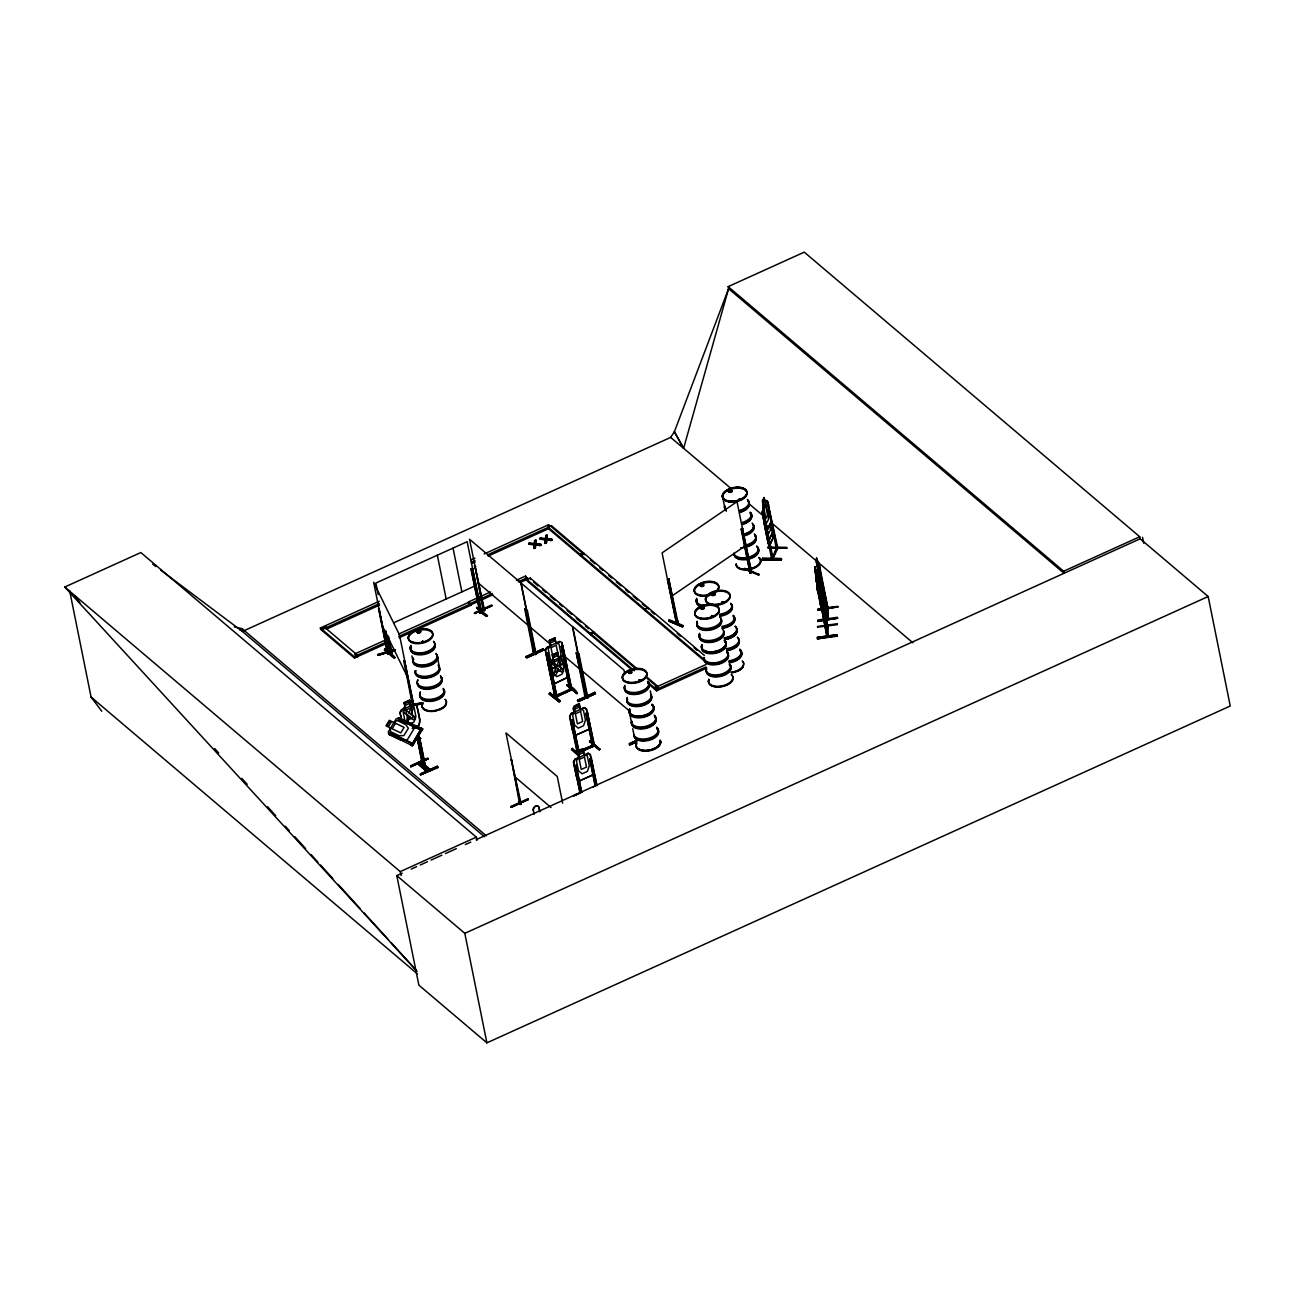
<?xml version="1.0" encoding="UTF-8"?>
<svg xmlns="http://www.w3.org/2000/svg" width="1295" height="1295" viewBox="0 0 1295 1295"><rect width="100%" height="100%" fill="white"/><g stroke="black" fill="none" stroke-linecap="round" stroke-linejoin="round"><path stroke-width="1.5" d="M816.093 579.415L815.899 575.482M816.158 575.741L816.206 578.833M816.514 562.046L816.546 558.064L817.663 563.762L817.647 561.01L817.388 569.525M816.449 581.212L816.481 579.075M816.886 563.843L816.546 559.893M816.967 586.894L817.226 578.396L827.116 626.181L826.874 636.946L826.696 634.194M817.177 586.878L817.388 582.96L819.379 596.364M817.242 581.131L817.226 578.396M827.343 608.958L827.295 619.577L817.954 572.487L817.809 565.591L819.8 578.995L817.776 568.926M817.614 627.136L837.282 624.676L837.104 623.721M817.954 621.535L817.776 620.014L837.412 617.31L837.59 618.217L817.938 621.438M818.068 610.01L837.703 606.691L818.068 610.01L817.89 609.087L837.541 606.384L837.703 607.29M818.877 591.993L818.181 593.078L818.877 591.993L827.699 636.897L815.866 579.059L817.712 586.166M818.974 582.297L818.278 583.365L818.974 582.297L827.796 627.201L816.53 570.545M819.298 574.624L818.602 575.708L819.298 574.624L828.331 619.269L827.133 616.808L827.295 619.577M819.379 565.899L818.715 565.009L828.217 609.816L819.395 564.911M821.305 608.537L821.354 600.038M821.58 600.006L821.532 608.504L820.221 604.263M822.001 582.62C822.681 612.697 821.111 559.456 817.469 561.285M826.809 636.8C827.375 635.829 828.719 634 826.631 634.34M828.314 609.573L827.392 609.864L827.23 607.096M827.23 619.431L827.456 618.411M827.554 626.052L827.473 635.068L826.615 635.262M826.615 624.611L827.586 624.4L827.473 625.598M827.796 617.925L827.991 608.682M827.991 608.181L828.007 607.226M828.217 619.285L828.233 608.715M817.355 637.399L817.534 638.921L837.169 635.602L836.991 634.679L817.355 637.415L836.991 634.76M819.363 598.16L820.253 600.686L814.765 566.854L818.537 582.572M815.138 570.771L815.024 567.129M815.51 572.568L815.542 570.415M815.769 578.282L815.996 575.806L816.352 579.448M815.882 572.536L815.915 569.8L816.546 570.739M816.125 569.768L816.141 577.975M816.4 577.651L816.465 574.3L827.116 627.282L827.893 626.958M819.379 597.173L820.334 599.893L820.285 591.491M410.661 765.766L427.819 758.028L428.014 758.935L410.887 766.705L428.014 758.935M491.76 605.639L474.715 613.377M474.585 612.778L491.695 604.943L491.89 605.85L474.666 613.441M511.266 807.352L511.023 806.461L528.133 798.626L528.311 799.549L511.266 807.352L528.198 799.323M526.207 656.549L543.253 648.746M543.285 649.394L526.353 657.423L526.11 656.419M595.392 693.618L578.363 701.534L577.457 700.417L594.874 692.226L594.907 693.1M577.878 700.724L594.939 692.857L577.457 700.498M763.985 522.759L764.39 519.554L763.985 522.759L767.87 542.087M764.957 524.394L764.746 527.599L765.167 524.41M767.919 541.925L762.075 512.27L766.559 500.469L765.361 503.286L764.082 497.588L762.431 501.343M762.35 512.221L763.629 506.685C761.12 485.366 763.241 522.533 766.786 522.905L768.404 519.457L768.404 513.289L764.082 497.588M534.074 548.481L534.398 545.066L528.975 544.175L528.797 543.253L534.204 544.159L534.074 548.481L535.369 547.882L535.385 544.288L540.922 544.369L541.1 545.292L535.563 545.195L535.385 544.288M535.369 547.882L535.563 545.195M545.179 543.447L545.503 540.031L540.096 539.141L539.902 538.218L545.324 539.125L545.179 543.447L546.474 542.848L546.49 539.254L552.026 539.335L552.204 540.258L546.684 540.161L546.49 539.254M546.474 542.848L546.684 540.161M528.975 544.175L534.592 544.272L534.625 540.614L535.92 540.031L535.774 544.402L541.1 545.292M534.592 544.272L534.625 540.614M542.88 538.752L545.713 539.238L545.729 535.58L547.024 534.997L546.878 539.367L552.204 540.258M535.774 544.402L535.92 540.031M546.878 539.367L547.024 534.997M564.021 662.975L564.426 658.977M564.296 663.169L551.168 669.191L564.296 663.169L564.539 659.074M571.224 687.677L562.014 642.563L559.764 641.381L546.83 647.435L545.26 650.252L551.136 679.357L554.114 683.825L567.129 677.706L567.259 673.497M567.129 677.706L567.485 672.995M409.495 700.368L410.58 705.759L414.659 703.849L416.844 704.966C417.476 712.412 425.359 727.547 412.393 728.454M419.094 725.556L419.758 719.405M588.675 729.312L589.338 723.177L588.788 729.409L575.498 735.301L588.788 729.409M592.527 774.96L593.175 768.809L592.641 775.041L579.334 780.934L592.641 775.041M771.464 557.53C772.856 554.26 771.998 562.726 772.047 556.51M777.421 546.668C776.903 545.81 775.43 554.228 771.788 559.132M773.018 558.274L764.131 514.439L762.998 515.442L764.131 514.439M766.349 500.469L767.498 501.214L777.372 549.258L776.757 546.506L776.191 547.526M777.453 549.145L776.385 549.29L768.194 504.419L777.826 548.352L772.646 559.132M682.514 626.845L668.706 621.033L682.514 626.958L683.096 625.501L669.224 619.771M683.129 626.359L669.337 620.451L683.274 626.424M559.1 701.906L549.129 693.91L559.149 701.858L559.845 700.66L549.792 692.728L559.845 700.66M559.877 701.388L549.906 693.408L560.039 701.566M702.052 645.574A12.448 6.718 -11.4 0 0 715.326 652.308A12.448 6.718 -11.4 0 0 724.569 640.895L724.698 640.556M735.333 626.78L735.414 626.44A12.448 6.718 -11.4 0 1 724.374 638.079M731.626 675.019L731.545 674.841A12.448 6.718 -11.4 0 1 722.157 686.253A12.448 6.718 -11.4 0 1 708.899 679.503M384.275 649.944L393.939 658.2L394.894 657.763C395.25 655.48 381.572 649.426 385.165 649.653L384.89 648.876M384.906 649.653L394.894 657.763M418.495 763.257L418.317 762.334L428.111 771.415C408.2 754.078 422.251 767.708 427.884 770.509M572.277 749.238L572.277 748.397L577.667 753.188M576.032 794.159L576.307 794.952M781.354 558.614L762.447 558.404L781.371 558.598L781.257 560.136L762.35 559.812L781.484 559.456M781.257 560.136L762.35 559.683M827.019 607.355L827.91 606.999M827.974 617.796L826.906 617.828M827.586 635.052L826.696 635.408M628.933 672.769L631.312 671.522M631.555 672.218L629.062 672.931L630.973 672.396M640.507 680.102L639.358 679.794L638.807 681.057M640.264 681.073L639.39 680.781M702.052 584.304C705.516 584.304 700.627 588.108 700.903 584.935M729.409 490.546A1.926 1.036 -11.4 0 0 729.376 492.391A1.926 1.036 -11.4 0 0 732.242 491.08A1.926 1.036 -11.4 0 0 729.409 490.546A1.797 0.971 -11.4 0 0 729.393 492.132A1.797 0.971 -11.4 0 0 732.063 490.918A1.797 0.971 -11.4 0 0 729.441 490.433L729.328 491.825M729.215 491.679L731.4 490.643L729.15 490.951M701.501 608.488L703.638 607.954M729.943 491.922L731.448 491.372L731.076 490.222M710.745 593.741L711.797 593.175A12.4 6.702 -11.4 0 1 730.105 596.671A12.4 6.702 -11.4 0 1 711.651 605.04A12.4 6.702 -11.4 0 1 711.91 593.24M714.014 594.891L712.201 594.858L711.732 593.66M712.153 593.952C715.925 594.826 712.072 594.324 712.558 593.24M714.241 593.32L711.991 593.693L712.541 593.094M738.943 499.044L739.202 499.19M711.133 616.339L711.732 615.708M739.542 499.125L740.368 499.044L739.461 499.222M739.947 499.643L740.287 498.607M712.218 616.647L711.813 616.906M712.493 616.533L711.829 616.258M713.14 616.549L712.655 615.934M723.144 603.098L721.833 602.855L722.238 601.851M722.302 601.867L722.61 601.641M723.419 602.207L722.173 602.11M731.319 488.765L683.614 448.297L728.583 288.688L728.162 286.632L804.26 252.153L1139.729 536.745L1140.15 538.801L1208.17 596.509L1230.25 706.002L486.888 1042.847L418.868 985.139L396.788 875.63L402.195 873.186M554.908 696.111L569.687 689.248C567.291 695.642 553.337 692.453 555.328 697.73L546.215 653.554L548.093 653.117L556.931 696.92L555.49 697.633L571.386 689.636M554.908 697.325L545.454 650.236M571.807 688.179C566.773 688.001 575.935 689.668 569.913 690.381L561.253 646.496L562.775 645.784L571.953 689.863M569.832 688.535L570.205 690.186M391.786 653.198L388.5 636.12M479.636 612.907C478.681 610.22 482.08 614.299 486.564 616.226L487.503 615.756L476.657 607.209L486.564 616.226M481.076 612.114L481.869 612.373L481.546 610.722M577.408 753.042C574.753 751.003 580.872 749.983 579.173 752.751M576.971 751.569L592.43 745.499L577.667 752.217C588.221 741.938 579.512 760.667 588.092 753.237L590.374 754.451L596.72 785.401M592.657 746.632L585.874 713.415L587.428 712.719L594.567 745.774L594.243 744.172L592.738 744.916C594.081 749.514 590.617 743.476 592.786 744.965M405.95 722.885L408.378 715.407C399.394 711.441 405.513 706.827 409.349 713.594C409.835 705.208 416.666 703.266 410.693 714.306C420.001 718.498 413.639 723.209 409.738 716.038L407.261 722.998M417.686 631.377L418.528 632.672M417.735 632.122L419.386 632.025M423.044 642.255C419.159 640.378 424.857 644.036 422.559 641.057M422.186 642.207L422.915 641.154L423.724 641.899M423.578 641.721L422.445 641.446M387.998 652.049C388.031 648.779 388.111 659.268 387.496 651.061M387.027 652.793L387.61 653.732L378.982 608.86L388.322 653.651L387.82 652.664M412.652 703.962L412.943 702.894L413.105 705.678M827.019 617.051L827.813 616.711M827.019 635.894L815.947 578.12L816.093 581.325M827.796 636.654L827.91 626.003L826.874 626.149L827.473 634.55M410.887 744.398C413.947 741.145 408.88 746.454 412.085 745.451M419.855 729.635L421.393 730.072M413.396 744.253L412.037 743.589M419.968 729.538L420.891 728.098M421.83 730.429L398.585 719.502L399.184 717.689L398.261 719.211L421.344 730.024M422.542 729.263L421.183 728.599M769.521 525.64L767.951 529.072L767.287 525.721M773.39 537.409L769.327 546.182L773.18 537.409L771.917 526.159L772.484 532.65L768.55 541.326L772.403 532.569M762.642 501.343L764.293 497.604M768.858 504.435L767.708 505.438M770.881 522.079L766.672 530.837L770.962 522.176L770.217 515.669L770.962 522.176M768.016 547.704L786.858 548.254L767.951 547.979L767.773 547.057L786.729 547.348L786.858 548.254M762.35 559.845L762.464 558.307M776.255 548.222L772.791 556.979M545.373 650.349L546.943 647.516M677.706 621.05L676.767 623.51L667.459 579.512L668.706 578.638L678.03 622.798C677.576 621.098 675.003 620.629 677.69 622.345M751.861 572.244C748.186 575.967 750.825 566.724 751.683 572.293L742.375 528.279L741.112 529.153L749.951 572.957L751.683 572.293M410.45 723.597L413.947 722.011L415.889 716.426L413.85 706.374L410.677 705.84L409.641 700.093L404.024 702.651L405.222 708.122L401.482 709.676L399.88 712.477L401.45 719.81M414.61 704.059L401.693 709.919L400.187 712.558L401.628 719.745M574.899 711.975L571.16 713.529L569.573 716.329L572.487 730.801L575.595 735.382M569.881 716.41L571.386 713.772M579.448 781.014L576.324 776.45L573.41 761.962L575.012 759.161L578.752 757.607L576.793 751.65M573.523 762.059L575.109 759.259M390.038 732.679L389.455 734.492L390.038 732.679L413.558 743.864M420.26 729.991L412.587 743.395L420.584 730.267L419.968 729.619M422.267 728.761L412.506 745.726L389.115 734.2M417.184 738.878L418.075 736.774L419.629 737.519L418.495 739.396L417.184 738.878L418.754 739.623L419.904 737.745L418.334 737.001M420.697 738.279L419.159 739.963L420.697 738.279L419.224 737.179M483.164 610.107L484.783 610.463L483.618 608.164M484.379 608.682C481.513 609.573 484.379 606.659 483.65 609.621M483.747 609.702L484.621 610.447L474.925 565.899L483.084 610.139L484.039 610.706M533.718 650.786C537.069 652.211 531.5 651.984 533.831 650.883M534.333 652.194L535.337 652.955M534.851 651.79L536.308 654.218L535.466 654.477M519.764 801.718C523.099 803.499 517.255 802.414 519.862 801.799M584.757 694.897L586.052 697.325L576.243 652.696L577.716 653.166M586.02 695.803L584.676 695.075L586.991 696.483M586.23 695.366L585.437 694.541M586.586 696.904L587.8 697.73L586.182 697.341M586.684 695.302L587.946 697.665L587.023 697.956M160.709 570.156L242.408 631.442L670.616 437.419L674.387 431.769L728.583 288.688L1064.053 573.28L1063.648 571.224L728.162 286.632M731.578 491.177L730.639 491.825M629.143 671.846L629.661 673.254M701.21 584.709A1.926 1.036 -11.4 0 0 701.178 586.538A1.926 1.036 -11.4 0 0 704.043 585.243A1.926 1.036 -11.4 0 0 701.21 584.709L700.822 585.68M700.967 585.097L702.78 584.579M703.153 585.712L703.331 584.595M639.196 681.219L639.261 679.859M639.002 680.927L640.232 680.215M711.133 592.77L710.647 593.628M712.137 616.226L711.554 616.582M722.319 602.272L723.322 602.644M723.63 602.871L722.772 601.608M652.194 704.852L652.178 704.885A12.448 6.718 -11.4 0 1 642.951 716.41A12.448 6.718 -11.4 0 1 629.678 709.66A12.448 6.718 -11.4 0 0 642.935 716.297A12.448 6.718 -11.4 0 0 652.178 704.885L652.227 704.48A12.448 6.718 -11.4 0 1 642.854 715.892A12.448 6.718 -11.4 0 1 629.58 709.158M556.089 643.243L554.891 637.755L549.339 640.361L550.65 645.849L548.238 648.941L550.262 658.993L553.904 662.004M417.605 631.733L419.612 631.086M419.03 632.041L419.952 631.151L417.913 631.005M579.286 704.302L574.041 706.681L575.126 712.072L572.584 715.05L574.608 725.103L578.282 728.146L583.527 725.767L585.469 720.182L583.43 710.129L580.273 709.611L579.173 704.221M578.865 757.607L576.421 760.683L578.444 770.752L582.135 773.779L587.363 771.415L589.306 765.831L587.283 755.762L584.11 755.244M412.684 745.418L422.737 728.955L398.86 717.721L396.205 718.838L388.322 731.74L388.743 734.33L401.061 740.238L407.358 739.688L414.109 728.616L411.179 723.63M586.327 695.447L585.631 694.638M587.574 696.208L586.878 695.399L587.881 697.568M519.489 803.58L521.221 804.146L511.347 759.598L519.603 803.79L520.477 804.405L505.989 732.97L557.255 776.482L562.645 803.143M676.362 623.186L662.085 552.884L737.017 501.667L751.213 572.082C749.271 573.976 753.447 568.813 749.481 571.467M677.949 622.765L676.767 623.51M385.457 630.794L390.2 653.846C394.392 652.502 389.147 649.702 392.094 653.052M384.89 648.811L394.603 656.986M724.569 640.766L724.617 640.717A12.448 6.718 -11.4 0 1 715.293 652.194A12.448 6.718 -11.4 0 1 702.036 645.46M386.784 651.385L387.334 652.243L386.687 651.401M412.555 704.804L413.056 705.565L404.428 660.693L404.218 661.761M419.774 739.623L417.411 739.51L422.979 767.045L424.873 766.187L420.147 742.715M731.254 490.336L730.526 491.388M712.218 594.114L714.419 593.644M714.112 594.324L714.306 593.515M714.225 594.874L714.581 593.612L713.302 593.32M701.372 607.727L702.877 607.177M703.444 608.86L703.654 608.035M629.079 672.186L630.908 671.668M631.086 672.947L631.442 671.684M417.686 631.183L418.026 631.053A1.797 0.971 -11.4 0 1 420.632 631.62A1.797 0.971 -11.4 0 1 417.88 632.753A1.797 0.971 -11.4 0 1 418.091 631.021A1.926 1.036 -11.4 0 1 420.794 631.782A1.926 1.036 -11.4 0 1 417.848 632.996A1.926 1.036 -11.4 0 1 418.075 631.151M419.742 632.235L419.677 630.892M772.37 558.113L772.646 556.64M667.929 579.707L669.191 578.833M741.112 529.153L742.861 528.49M669.256 619.722L668.706 621.147M758.498 574.996C757.235 573.604 760.456 574.624 758.498 574.996L744.69 569.185M670.923 596.687L745.839 545.47M389.844 651.773L389.892 653.457M594.259 745.985L587.428 712.719M391.835 653.23L389.326 641.592M481.287 610.965L479.652 611.58M677.058 623.478L676.654 621.843M740.465 499.498L738.943 499.595M702.602 585.453L702.635 584.32M703.039 585.712L701.421 586.052M701.582 607.549L702.537 607.29M629.354 671.668A1.797 0.971 -11.4 0 1 631.992 672.17A1.797 0.971 -11.4 0 1 629.321 673.368A1.797 0.971 -11.4 0 1 629.354 671.668L629.5 671.49M631.086 672.445L629.467 672.769M750.517 573.151L750.323 571.5M554.843 638.111L549.663 640.539L550.764 645.93L547.057 647.662M554.746 638.03L555.943 643.502L559.812 641.689M546.571 653.829L548.093 653.117M561.253 646.496L563.131 646.059M552.512 655.076L557.676 652.648L558.663 657.941L561.9 658.524L563.924 668.592L562.03 674.193L556.85 676.637L553.208 673.627L551.184 663.558L553.596 660.466L551.006 647.646L556.186 645.218L558.76 658.038L562.694 655.982L558.922 657.763M553.046 657.698L558.21 655.27M553.483 660.369L549.792 662.117L553.37 660.369L552.172 654.898L557.724 652.291M549.889 662.198L562.645 656.209M554.114 683.825L567.016 677.609M549.841 692.679L549.129 694.023M566.967 685.654C569.444 683.096 579.383 693.489 576.955 693.634L567.194 685.427M556.3 696.629L571.613 689.587M479.976 613.183L470.975 569.023L472.513 568.311L481.61 612.567M475.799 566.643L474.326 566.174M470.975 569.023L472.853 568.602M474.278 613.215L491.89 605.85M481.691 612.405L479.814 612.826L481.351 612.114L467.155 541.698L375.841 583.074L378.14 594.502M524.718 608.941L526.191 609.411L524.718 608.941L533.394 652.809L534.155 652.47M527.324 610.398L525.851 609.929L527.324 610.398L536.146 654.202M535.24 652.874L535.029 651.773M526.838 657.779L543.9 649.928L526.838 657.779L525.835 656.889L542.896 649.086L543.835 649.815M577.133 653.425L578.962 653.926L587.898 697.811M586.246 697.438L577.489 653.457L578.962 653.926M585.68 696.224L584.919 696.564L576.243 652.696M595.053 693.149L577.732 700.304M512.237 760.327L510.764 759.857M636.136 740.594L629.289 743.702L629.467 744.625L636.832 741.905M629.354 743.767L636.201 740.708M636.314 741.323L629.532 744.544L636.412 741.485M636.768 741.792L630.017 745.062M510.716 806.898L528.311 799.549M417.022 971.25L64.75 587.023L140.847 552.544L476.317 837.137L476.965 840.325L476.172 839.662L1140.15 538.801M239.656 629.775L242.084 628.674L486.337 835.858M325.482 628.01L357.517 655.205L357.808 656.565L354.474 658.07L320.658 629.354L320.383 627.978L379.289 601.285M471.234 559.796L474.909 558.129M484.12 553.969L548.546 524.766L550.424 526.353L487.827 554.713M320.658 629.354L326.178 626.845M379.322 603.697L322.147 629.516L322.536 630.924M548.044 527.162L551.379 525.657L583.414 552.835L583.689 554.211L580.37 555.717L548.319 528.538L548.044 527.162L580.095 554.357L580.37 555.717M471.267 562.224L474.941 560.557M326.211 629.257L379.597 605.073M471.542 563.584L475.216 561.917M488.102 556.089L548.853 528.554M528.797 543.253L534.414 543.35M539.902 538.218L545.519 538.315L545.713 539.238M534.803 541.537L536.114 540.938M540.096 539.141L541.294 537.603M547.218 535.903L545.923 536.502L545.729 535.58M533.88 547.558L535.191 546.976M544.985 542.524L546.296 541.941M393.712 622.782L474.213 586.295M468.984 603.68L468.499 601.932L490.595 591.928M516.365 580.241L525.56 576.081L527.712 579.027M387.707 639.018L354.571 654.024L356.708 656.986L389.844 641.964M398.747 634.016L468.709 602.321M492.456 593.515L470.36 603.519L470.652 604.894L492.731 594.874M518.227 581.827L527.437 577.667M356.433 655.61L387.723 641.43M398.779 636.428L470.571 603.891L470.846 605.267L399.054 637.804M320.383 627.978L354.199 656.711L357.517 655.205M580.095 554.357L583.414 552.835M704.415 660.936L581.002 556.267L580.727 554.908L584.045 553.402L704.415 655.464M520.347 582.361L530.189 578.039L637.674 669.272M409.592 700.449L404.25 702.732L405.432 708.219L402.988 711.295L405.027 721.347M645.088 610.641L644.635 609.087L647.953 607.565M412.36 728.276L418.819 725.346M417.459 739.672L420.017 739.607L418.997 738.749M418.301 740.157L424.096 767.53L425.602 766.85L420.017 739.38M437.516 766.316L420.325 773.941L420.503 774.863L438.163 767.547L437.435 766.187L420.406 774.07M420.519 774.685L437.742 767.093L420.616 774.847M573.717 706.503C589.549 700.822 566.692 705.014 575.029 711.975M589.241 723.322L586.522 708.818L584.239 707.604L580.516 709.433L579.334 703.946M578.897 752.703L582.264 751.181L582.637 752.962L579.253 754.499L572.212 719.615L570.658 720.311L577.845 753.415M570.998 720.603L572.536 719.89M585.874 713.415L587.752 712.995M648.083 682.433L654.185 687.613L657.52 686.107L657.795 687.467L654.461 688.989L648.358 683.809M706.325 668.301L656.63 690.818L654.752 689.231L654.477 687.872L706.034 664.513M654.477 687.872L656.355 689.458L706.05 666.925M600.054 749.206L599.197 749.708L589.581 741.549C594.211 743.087 609.378 759.113 589.808 741.339M589.581 741.549L590.504 741.048L600.152 749.287M577.894 752.314L583.122 749.934M583.996 750.129L594.389 745.855L582.669 751.165M575.126 759.307L588.092 753.237M581.843 792.589L576.048 765.248L574.511 765.944L580.289 793.285M595.182 786.114L589.727 759.048L591.265 758.352L597.06 785.693M574.834 766.235L576.388 765.539M589.727 759.048L591.605 758.643M64.75 587.023L400.236 871.616L476.317 837.137M1063.648 571.224L1139.729 536.745M411.227 869.091L416.634 866.646M420.244 864.995L427.463 861.725M431.073 860.09L441.886 855.186M445.496 853.551L456.326 848.646M465.358 844.567L470.765 842.106M573.572 795.761L579.189 793.22M573.895 795.939L579.14 793.576M396.788 875.63L464.808 933.339L1208.17 596.509M827.554 608.699L827.893 617.181M439.442 667.054L439.474 667.038A12.448 6.718 -11.4 0 0 438.422 665.517M391.3 652.777L390.038 653.489L391.77 651.385M729.571 490.255L730.59 490.044M730.882 491.355L729.279 491.452M701.388 584.401L702.392 584.191M702.23 609.071L703.234 608.86M702.926 609.103L703.687 607.792M639.325 679.762L639.762 679.713M555.166 696.03L555.62 697.584M480.38 613.069L471.315 569.298M390.459 653.781L385.797 631.07M378.318 609.038L379.435 609.751M394.845 649.556L377.735 654.461L377.946 655.367L395.104 650.446M377.654 654.784L394.765 649.863L377.946 655.367M394.959 650.171L377.865 655.076M409.447 705.759L420.891 702.635M421.021 703.234L415.323 704.868L422.979 702.877M415.566 705.419L423.206 703.363M419.839 739.461L425.391 767.077L423.141 766.883L417.605 739.332L423.999 767.676L418.123 740.238M713.691 595.117L712.412 594.988M721.833 602.855L722.998 602.677M630.471 672.72L629.192 672.688M389.973 652.275L391.867 651.838M818.052 561.803L827.327 609.718M817.42 563.487L816.546 558.064M817.631 567.113L816.287 561.69L817.598 567.048M817.566 569.363L817.938 572.536M820.965 576.259L821.791 582.653M820.852 587.007L817.744 572.519M820.431 604.376L817.323 589.889M837.703 606.691L818.052 609.33M818.035 609.767L837.671 607.047M828.331 618.508L827.375 618.573L817.42 567.129M837.104 623.753L817.453 626.472L817.647 627.379M817.501 638.743L837.169 636.201M814.684 570.447L817.744 584.369M815.85 572.244L814.992 566.822M730.25 490.141L731.626 490.983M702.618 609.152L701.291 608.666M577.068 693.424L567.048 685.363M477.046 607.905L486.677 616.015M420.616 762.172L430.134 770.331M430.863 770.039L421.361 761.962M593.644 786.971L593.434 787.182M535.175 653.376L535.24 651.871M585.858 697.244L585.097 696.629M587.121 698.005L586.344 697.39M520.153 802.803L520.574 804.486L519.942 801.702M520.088 803.305L521.221 804.146M767.109 537.231L768.55 541.326M773.261 537.506L773.034 532.634M817.453 563.794L820.674 583.3L819.784 580.775M767.498 501.214L770.153 515.766M762.561 559.262L781.549 559.505M701.712 585.631L700.741 585.324M413.348 704.496L412.457 704.836L403.765 660.871M555.83 643.421L558.971 643.906L560.994 653.975L559.084 659.592L553.952 662.263L555.976 672.315L561.156 669.887L559.132 659.835M546.7 538.445L552.026 539.335M535.596 543.479L540.922 544.369M234.233 626.845L242.084 628.674L242.408 631.442L484.411 836.732M826.793 625.695L827.586 624.595M826.938 636.865L816.983 584.514M744.512 568.278L759.275 574.462M744.738 568.894L758.676 574.737M677.852 620.952L676.929 620.888L677.253 622.474L668.706 578.638M421.004 727.936L422.704 728.875M390.378 732.97L413.461 744.123M410.725 744.787L412.425 745.726M534.236 653.441L525.608 609.67M562.58 655.901L564.847 657.083L561.739 642.628M562.532 656.128L564.669 657.245M584.191 707.831L586.36 708.964M588.043 753.463L590.196 754.596M586.926 697.989L572.73 626.57L623.996 670.082L624.773 673.886M701.307 586.085L701.566 585.032L703.282 585.194M152.697 564.151L155.902 566.562M766.365 500.696L767.466 501.408M549.339 640.361L550.537 645.833M566.789 684.731L576.955 693.634M556.753 696.548L547.753 652.826M768.858 516.041L769.942 516.754M594.518 692.696L595.425 693.731L578.363 701.534M535.563 654.461L534.689 653.862M476.835 608.116L480.348 611.062M520.185 803.402L521.059 804.001M670.616 437.419L683.598 448.297L674.387 431.769L683.598 448.297M749.773 504.419L763.629 516.171M772.856 524.006L912.878 642.789M583.689 554.211L551.654 527.016L551.379 525.657M590.423 559.942L595.004 563.827M599.585 567.712L602.644 570.302M608.747 575.482L611.79 578.072M616.371 581.957L620.952 585.842M625.534 589.727L628.577 592.301M633.158 596.186L637.739 600.071M642.32 603.956L645.363 606.546M651.288 611.531L654.331 614.121M677.22 633.53L680.28 636.12M694.007 647.775L697.066 650.365M644.635 609.087L705.662 660.855M580.727 554.908L644.813 609.281L648.147 607.776L648.423 609.136M646.836 677.042L657.52 686.107M533.524 582.005L538.105 585.89M542.686 589.775L545.729 592.365M550.31 596.25L554.891 600.119M559.472 604.004L562.516 606.594M567.097 610.479L571.678 614.364M576.259 618.249L580.824 622.134M585.405 626.019L588.464 628.609M636.428 669.353L593.693 633.109L593.418 631.733L590.083 633.239L590.374 634.615M647.111 678.418L657.795 687.467M634.34 670.778L526.871 579.561L527.146 580.921L631.572 669.564M581.552 670.373L629.807 711.311M478.389 583.09L529.655 626.586L520.833 582.782L469.551 539.287L484.136 610.803L483.326 608.035M529.914 626.845L551.022 644.764M564.588 656.274L581.18 670.341M468.499 601.932L470.571 603.891M468.774 603.308L470.846 605.267M584.239 707.604L571.16 713.529M579.108 751.537L578.234 750.873L578.557 752.46M579.351 752.67L572.212 719.615M572.309 749.141L579.334 755.131M579.755 756.733L571.516 749.74L572.277 748.397M514.827 776.773L551.006 807.481M534.236 814.247L533.232 810.136A3.318 2.574 -49.7 0 1 535.547 806.105A3.318 2.574 -49.7 0 1 538.947 807.546L539.934 811.657M416.731 704.868L419.564 719.47M533.232 810.136L533.443 810.314A3.318 2.574 -49.7 0 1 535.741 806.283A3.318 2.574 -49.7 0 1 539.141 807.724M418.091 739.056L419.548 740.157M418.22 762.464L427.819 770.622M69.59 590.471L91.087 697.082L417.346 973.84M214.598 748.461L218.677 752.945M241.776 778.36L247.215 784.333M267.596 806.769L275.738 815.737M285.256 826.194L289.335 830.678M294.774 836.667L305.636 848.613M311.075 854.603L317.874 862.081M320.593 865.06L332.815 878.528M338.254 884.501L359.994 908.426M364.073 912.91L388.532 939.814M391.252 942.809L415.711 969.712M701.615 608.974L701.178 608.116M589.5 740.627L599.197 749.708M75.126 596.347L79.885 602.644M91.087 697.082L101.771 711.23M594.729 692.388L594.891 693.278M526.417 657.326L543.479 649.523L543.172 648.601M767.126 530.934L768.825 533.394L770.395 529.946L770.363 523.795M572.665 730.688L575.692 735.139M577.586 777.874L579.545 780.772M548.352 664.61L551.362 669.046M548.173 664.723L551.265 669.288M551.201 679.147L554.211 683.582M533.572 652.874L534.43 653.473L532.277 643.21M815.915 569.8L816.336 570.771M817.436 561.043L818.068 561.998M817.015 578.428L817.647 579.367M413.72 705.386L404.428 660.693M403.959 708.235L403.797 707.539M382.446 626.035L408.346 678.758M765.248 526.596L766.883 530.578M765.037 526.596L766.867 530.837M766.948 537.085L768.761 541.326M767.725 541.925L769.521 546.182M767.66 542.087L769.327 546.182M577.845 700.919L577.813 700.045M819.363 596.979L820.334 599.893M820.852 586.862L821.92 590.876M820.641 586.894L821.953 591.135M820.431 604.231L821.499 608.245M400.236 871.616L401.175 875.549M1142.546 537.344L1143.744 543.269M828.104 607.209L828.428 608.796M771.027 520.736L772.128 526.159M771.966 527.389L772.629 531.096M776.077 547.526L776.498 549.355M763.483 514.423L772.484 559.262M762.14 512.221L771.771 559.359M741.598 529.364L750.291 573.264M722.464 496.195L724.439 505.892A12.4 6.702 -11.4 0 0 726.009 509.081M656.355 689.458L656.63 690.818M654.185 687.613L654.461 688.989M650.252 690.899L651.239 695.933M629.467 712.493L631.312 721.59A12.4 6.702 -11.4 0 0 646.561 726.106A12.4 6.702 -11.4 0 0 654.185 715.115M632.737 728.648L633.724 733.682A12.416 6.718 -11.4 0 0 649.005 738.199A12.416 6.718 -11.4 0 0 656.646 727.191M584.045 553.402L584.32 554.762M594.567 633.789L594.292 632.413L590.957 633.919L591.232 635.295M578.379 654.202L587.315 698.086M578.881 658.912L572.358 626.537L521.076 583.041L535.661 654.558L530.448 630.503M579.642 662.732L586.7 696.888M586.246 708.867L589.144 723.225M548.546 524.766L548.821 526.142M586.214 713.707L592.835 746.551M550.65 539.966L550.844 540.873M590.099 754.516L593.094 768.955M590.051 759.339L595.506 786.389M545.324 539.125L545.503 540.031M565.106 658.799L567.21 669.806L564.928 658.945M583.171 749.578L584.223 755.325M561.593 646.772L570.253 690.672M539.546 545.001L539.724 545.907M577.78 752.233L578.978 757.704M569.768 716.329L576.89 751.229M557.303 655.772L556.931 653.975L553.612 655.545L553.969 657.342M534.204 544.159L534.398 545.066M576.048 765.248L581.504 792.297M530.173 542.637L530.367 543.544M573.62 761.962L579.966 793.009M530.189 578.039L530.464 579.415M525.56 576.081L525.835 577.441M535.903 652.437L536.259 654.283M525.317 608.666L527.632 620.175M528.409 624.012L530.351 633.611M538.947 807.546L539.74 811.496M519.166 801.993L519.522 803.839M474.634 612.745L474.828 613.668M453.04 548.093L461.862 591.896M437.338 555.199L446.176 599.002M437.354 656.937L439.248 666.375M411.939 655.901L412.927 660.936M464.808 933.339L486.888 1042.847M413.542 703.622L413.866 705.225M413.769 705.484L399.507 634.955L373.624 582.232L387.966 652.729M420.357 744.754L423.514 760.392M420.082 744.754L420.875 748.656M418.576 740.157L424.096 767.53M410.709 765.782L410.887 766.705M378.771 609.929L387.658 653.846M354.199 656.711L354.474 658.07M820.237 589.856L819.233 585.032L820.026 589.872M816.676 577.619L816.206 573.005L816.854 577.505M817.372 582.928L817.825 586.198M750.177 513.532A12.4 6.702 -11.4 0 1 742.537 524.524M750.193 512.755A12.594 6.799 -11.4 0 1 742.44 523.925M752.071 522.97A12.4 6.702 -11.4 0 1 744.431 533.961M747.765 500.679A12.594 6.799 -11.4 0 1 740.012 511.833M726.106 510.489A12.594 6.799 -11.4 0 1 724.52 507.252M749.319 504.629A12.416 6.718 -11.4 0 1 740.109 512.448M726.398 511.12A12.416 6.718 -11.4 0 1 725.281 506.102M747.749 501.44A12.416 6.718 -11.4 0 1 748.947 502.929M750.08 512.14A12.594 6.799 -11.4 0 1 742.31 523.293M747.636 500.048A12.594 6.799 -11.4 0 1 739.882 511.217M725.977 509.858A12.594 6.799 -11.4 0 1 724.391 506.62M747.328 499.433A12.4 6.702 -11.4 0 1 739.688 510.408M750.971 512.982A12.416 6.718 -11.4 0 1 742.132 522.5M753.415 525.106A12.416 6.718 -11.4 0 1 744.576 534.625A12.448 6.718 -11.4 0 0 753.447 525.122M753.366 524.702A12.448 6.718 -11.4 0 1 744.512 534.252M757.138 547.202A12.594 6.799 -11.4 0 1 749.384 558.372A12.594 6.799 -11.4 0 1 733.893 553.791M759.194 558.096A12.448 6.718 -11.4 0 1 751.537 569.12A12.448 6.718 -11.4 0 1 736.24 564.588M759.016 557.433A12.4 6.702 -11.4 0 1 751.391 568.408A12.4 6.702 -11.4 0 1 736.143 563.892M759.113 557.676A12.448 6.718 -11.4 0 1 751.456 568.699A12.448 6.718 -11.4 0 1 736.143 564.167M754.71 535.126A12.594 6.799 -11.4 0 1 743.735 546.943M756.733 545.956A12.416 6.718 -11.4 0 1 750.598 556.462A12.416 6.718 -11.4 0 1 734.184 554.147M754.71 535.887A12.416 6.718 -11.4 0 1 747.053 546.895M743.88 547.558A12.416 6.718 -11.4 0 1 740.708 547.753M757.025 546.587A12.594 6.799 -11.4 0 1 749.271 557.74A12.594 6.799 -11.4 0 1 733.779 553.159M754.58 534.495A12.594 6.799 -11.4 0 1 743.605 546.328M754.273 533.88A12.4 6.702 -11.4 0 1 746.632 544.855M753.463 525.236A12.448 6.718 -11.4 0 1 744.609 534.77M758.303 549.468A12.4 6.702 -11.4 0 1 747.911 559.359A12.4 6.702 -11.4 0 1 734.233 554.454M753.625 526.256A12.4 6.702 -11.4 0 1 744.803 535.758M753.544 525.64A12.448 6.718 -11.4 0 1 744.69 535.175M651.984 704.221A12.4 6.702 -11.4 0 1 642.789 715.585A12.4 6.702 -11.4 0 1 629.564 708.867M647.678 681.915A12.594 6.799 -11.4 0 1 638.322 693.456A12.594 6.799 -11.4 0 1 624.902 686.641M647.678 682.692A12.416 6.718 -11.4 0 1 640.021 693.683A12.416 6.718 -11.4 0 1 624.74 689.167M647.549 681.299A12.594 6.799 -11.4 0 1 638.208 692.841A12.594 6.799 -11.4 0 1 624.773 686.026M650.883 694.233A12.416 6.718 -11.4 0 1 638.872 704.415A12.416 6.718 -11.4 0 1 627.233 697.406M648.423 682.141A12.4 6.702 -11.4 0 1 636.444 692.307A12.4 6.702 -11.4 0 1 624.821 685.314M651.32 695.496A12.594 6.799 -11.4 0 1 639.147 705.824A12.594 6.799 -11.4 0 1 627.33 698.733M651.191 694.881A12.594 6.799 -11.4 0 1 639.018 705.208A12.594 6.799 -11.4 0 1 627.201 698.102M651.272 696.257A12.4 6.702 -11.4 0 1 639.293 706.422A12.4 6.702 -11.4 0 1 627.67 699.429M658.605 732.42A12.4 6.702 -11.4 0 1 646.237 740.87A12.4 6.702 -11.4 0 1 634.161 735.706M657.034 729.231A12.4 6.702 -11.4 0 1 658.216 730.704M657.067 728.454A12.594 6.799 -11.4 0 1 649.313 739.607A12.594 6.799 -11.4 0 1 633.822 735.026M654.622 716.362A12.594 6.799 -11.4 0 1 645.266 727.919A12.594 6.799 -11.4 0 1 631.847 721.088M654.622 717.139A12.416 6.718 -11.4 0 1 645.396 728.518A12.416 6.718 -11.4 0 1 632.154 721.801M656.937 727.822A12.594 6.799 -11.4 0 1 649.183 738.992A12.594 6.799 -11.4 0 1 633.692 734.411M654.509 715.746A12.594 6.799 -11.4 0 1 646.739 726.9A12.594 6.799 -11.4 0 1 631.264 722.319M652.275 705.403A12.448 6.718 -11.4 0 1 643.032 716.815A12.448 6.718 -11.4 0 1 629.759 710.065M653.538 707.491A12.4 6.702 -11.4 0 1 641.543 717.657A12.4 6.702 -11.4 0 1 629.937 710.664M636.509 743.314A12.4 6.702 -11.4 0 0 648.131 750.307A12.4 6.702 -11.4 0 0 660.126 740.141A12.367 6.685 -11.4 0 1 648.131 750.274A12.367 6.685 -11.4 0 1 636.541 743.298M660.304 740.821A12.448 6.718 -11.4 0 1 648.277 751.019A12.448 6.718 -11.4 0 1 636.606 744.01M660.223 740.416A12.448 6.718 -11.4 0 1 648.196 750.614A12.448 6.718 -11.4 0 1 636.525 743.605M712.493 593.596A1.797 0.971 -11.4 0 0 712.46 595.295A1.797 0.971 -11.4 0 0 715.131 594.097A1.797 0.971 -11.4 0 0 712.493 593.596A1.926 1.036 -11.4 0 1 715.293 594.162A1.926 1.036 -11.4 0 1 712.719 595.587A1.926 1.036 -11.4 0 1 712.072 593.936M733.229 616.711A12.4 6.702 -11.4 0 1 722.432 628.35M733.261 615.934A12.594 6.799 -11.4 0 1 722.286 627.751M735.139 626.149A12.4 6.702 -11.4 0 1 724.326 637.787M730.817 603.842A12.594 6.799 -11.4 0 1 719.842 615.675M732.387 607.808A12.416 6.718 -11.4 0 1 719.988 616.274M730.817 604.619A12.416 6.718 -11.4 0 1 731.999 606.092M733.132 615.303A12.594 6.799 -11.4 0 1 722.157 627.136M730.688 603.227A12.594 6.799 -11.4 0 1 719.712 615.044M734.038 616.161A12.416 6.718 -11.4 0 1 722.011 626.343M731.562 604.069A12.4 6.702 -11.4 0 1 719.583 614.235M736.499 628.302A12.448 6.718 -11.4 0 1 724.472 638.5M740.173 651.158A12.4 6.702 -11.4 0 1 729.376 662.797M740.206 650.381A12.594 6.799 -11.4 0 1 729.231 662.198M742.164 660.838A12.448 6.718 -11.4 0 1 731.335 672.526M737.761 638.289A12.594 6.799 -11.4 0 1 726.786 650.122M739.785 649.119A12.416 6.718 -11.4 0 1 728.955 660.79M740.076 649.75A12.594 6.799 -11.4 0 1 729.101 661.583M737.648 637.674A12.594 6.799 -11.4 0 1 726.673 649.491M737.324 637.043A12.4 6.702 -11.4 0 1 726.527 648.682M738.943 640.539A12.416 6.718 -11.4 0 1 726.932 650.721M743.265 662.069A12.4 6.702 -11.4 0 1 731.27 672.234M731.416 672.947A12.448 6.718 -11.4 0 0 743.379 666.294A12.4 6.702 -11.4 0 1 737.551 671.215M709.66 595.457A12.4 6.702 -11.4 0 1 694.411 590.957A12.4 6.702 -11.4 0 1 709.935 582.313A12.4 6.702 -11.4 0 1 717.155 591.297M700.126 606.432A12.416 6.718 -11.4 0 1 697.082 600.265M702.278 605.947A12.594 6.799 -11.4 0 1 696.661 598.938M708.333 605.218A12.4 6.702 -11.4 0 1 696.71 598.241M702.408 606.562A12.594 6.799 -11.4 0 1 696.791 599.553M724.455 640.361A12.448 6.718 -11.4 0 1 715.212 651.773A12.448 6.718 -11.4 0 1 701.939 645.039M722.076 628.642A12.416 6.718 -11.4 0 1 712.849 640.038A12.416 6.718 -11.4 0 1 699.591 633.304M719.923 617.197A12.594 6.799 -11.4 0 1 710.566 628.739A12.594 6.799 -11.4 0 1 697.147 621.924M719.615 616.566A12.4 6.702 -11.4 0 1 710.405 627.946A12.4 6.702 -11.4 0 1 697.179 621.228M721.234 620.062A12.416 6.718 -11.4 0 1 709.223 630.244A12.416 6.718 -11.4 0 1 697.568 623.251M723.646 632.154A12.4 6.702 -11.4 0 1 711.651 642.32A12.4 6.702 -11.4 0 1 700.028 635.343M723.695 631.41A12.594 6.799 -11.4 0 1 711.505 641.737A12.594 6.799 -11.4 0 1 699.705 634.631M723.565 630.778A12.594 6.799 -11.4 0 1 711.392 641.106A12.594 6.799 -11.4 0 1 699.575 634.016M721.25 619.318A12.594 6.799 -11.4 0 1 709.077 629.645A12.594 6.799 -11.4 0 1 697.26 622.539M729.409 665.128A12.4 6.702 -11.4 0 1 721.768 676.12A12.4 6.702 -11.4 0 1 706.52 671.603M729.425 664.351A12.594 6.799 -11.4 0 1 720.085 675.909A12.594 6.799 -11.4 0 1 706.649 669.078M728.583 655.497A12.594 6.799 -11.4 0 1 716.022 664.092A12.594 6.799 -11.4 0 1 703.752 658.847M726.997 652.259A12.594 6.799 -11.4 0 1 728.195 653.765M728.551 656.225A12.416 6.718 -11.4 0 1 714.565 664.853A12.416 6.718 -11.4 0 1 704.512 657.698M726.997 653.036A12.416 6.718 -11.4 0 1 728.178 654.525M729.312 663.736A12.594 6.799 -11.4 0 1 719.955 675.278A12.594 6.799 -11.4 0 1 706.52 668.463M726.867 651.644A12.594 6.799 -11.4 0 1 719.113 662.797A12.594 6.799 -11.4 0 1 703.622 658.216M726.56 651.013A12.4 6.702 -11.4 0 1 718.919 662.004A12.4 6.702 -11.4 0 1 703.687 657.488M724.714 641.915A12.4 6.702 -11.4 0 1 715.52 653.279A12.4 6.702 -11.4 0 1 702.295 646.577M724.633 641.284A12.448 6.718 -11.4 0 1 715.39 652.68A12.448 6.718 -11.4 0 1 702.133 645.946M730.202 664.578A12.416 6.718 -11.4 0 1 718.191 674.76A12.416 6.718 -11.4 0 1 706.552 667.767M732.679 676.718A12.448 6.718 -11.4 0 1 720.635 686.917A12.448 6.718 -11.4 0 1 708.98 679.907M731.286 674.566A12.367 6.685 -11.4 0 1 722.092 685.897A12.367 6.685 -11.4 0 1 708.899 679.195M437.37 656.937A12.416 6.718 -11.4 0 1 424.533 666.844A12.416 6.718 -11.4 0 1 413.769 659.382M436.366 654.639A12.594 6.799 -11.4 0 1 426.006 666.018A12.594 6.799 -11.4 0 1 413.461 658.669M439.636 668.803A12.448 6.718 -11.4 0 1 426.573 676.994A12.448 6.718 -11.4 0 1 415.161 671.344M438.196 664.869A12.351 6.669 -11.4 0 1 429.616 675.682A12.351 6.669 -11.4 0 1 415.112 670.648M434.958 644.101A12.594 6.799 -11.4 0 1 421.943 654.153A12.594 6.799 -11.4 0 1 411.033 646.593M435.929 653.376A12.4 6.702 -11.4 0 1 427.318 664.254A12.4 6.702 -11.4 0 1 412.749 659.187M434.91 644.861A12.4 6.702 -11.4 0 1 422.105 654.752A12.4 6.702 -11.4 0 1 411.357 647.29M436.237 654.007A12.594 6.799 -11.4 0 1 425.877 665.403A12.594 6.799 -11.4 0 1 413.348 658.054M433.809 641.915A12.594 6.799 -11.4 0 1 423.449 653.311A12.594 6.799 -11.4 0 1 410.904 645.962M433.501 641.284A12.416 6.718 -11.4 0 1 423.287 652.518A12.416 6.718 -11.4 0 1 410.92 645.266M443.295 689.846A12.416 6.718 -11.4 0 1 434.667 700.741A12.416 6.718 -11.4 0 1 420.082 695.658M443.311 689.086A12.594 6.799 -11.4 0 1 432.951 700.466A12.594 6.799 -11.4 0 1 420.406 693.116M445.14 699.316A12.351 6.669 -11.4 0 1 434.974 710.469A12.351 6.669 -11.4 0 1 422.688 703.266M438.552 666.65A12.351 6.669 -11.4 0 1 428.402 677.819A12.351 6.669 -11.4 0 1 416.1 670.616M445.27 699.543A12.448 6.718 -11.4 0 1 435.039 710.793A12.448 6.718 -11.4 0 1 422.656 703.525M440.867 676.994A12.594 6.799 -11.4 0 1 432.125 688.034A12.594 6.799 -11.4 0 1 417.33 682.886M443.894 689.361A12.4 6.702 -11.4 0 1 431.073 699.268A12.4 6.702 -11.4 0 1 420.325 691.805M440.834 677.771A12.4 6.702 -11.4 0 1 432.222 688.632A12.4 6.702 -11.4 0 1 417.67 683.566M443.181 688.454A12.594 6.799 -11.4 0 1 432.821 699.85A12.594 6.799 -11.4 0 1 420.292 692.501M440.753 676.378A12.594 6.799 -11.4 0 1 430.393 687.758A12.594 6.799 -11.4 0 1 417.848 680.409M440.462 675.731A12.416 6.718 -11.4 0 1 430.231 686.965A12.416 6.718 -11.4 0 1 417.864 679.713M439.75 669.305A12.448 6.718 -11.4 0 1 426.67 677.495A12.448 6.718 -11.4 0 1 415.258 671.846M438.519 666.018A12.448 6.718 -11.4 0 1 439.539 667.556M445.933 705.047A12.416 6.718 -11.4 0 1 439.733 709.838M436.706 710.825A12.416 6.718 -11.4 0 1 422.316 707.491M422.121 705.743A12.416 6.718 -11.4 0 1 422.753 703.913M551.751 663.089L556.51 667.637C550.326 679.373 557.384 677.058 557.854 668.269C561.755 675.423 567.971 670.6 558.792 666.52C564.361 655.61 558.015 657.31 557.449 665.824L553.548 662.295L551.751 663.089M390.572 728.049L390.426 731.562L399.054 735.689L403.862 735.625L408.362 728.243L405.804 724.633L397.176 720.489L393.955 722.529L389.326 720.311L385.959 725.847L390.572 728.049M410.774 766.413L427.9 758.66L410.774 766.413M417.557 763.581L427.156 771.836L417.557 763.581M417.945 738.037L418.884 738.36L417.945 738.037M763.953 499.417L763.273 503.415L763.953 499.417M765.507 505.082L763.888 508.53L765.912 518.583L767.53 515.135L765.507 505.082M389.536 721.606L387.286 725.281L388.824 726.026L391.074 722.335L389.536 721.606M395.493 723.257L392.11 728.794L400.738 732.921L404.105 727.401L395.493 723.257M554.001 639.358L550.666 640.928L551.022 642.708L554.357 641.154L554.001 639.358M408.848 701.777L405.464 703.298L405.837 705.095L409.204 703.573L408.848 701.777M411.049 707.637L405.804 710.016L407.828 720.069L413.073 717.705L411.049 707.637M578.428 705.532L575.061 707.07L575.417 708.867L578.784 707.329L578.428 705.532M580.629 711.408L575.385 713.772L577.408 723.84L582.653 721.461L580.629 711.408M584.466 757.041L579.237 759.404L581.261 769.473L586.505 767.093L584.466 757.041M817.145 586.732L817.307 589.937L817.145 586.732M820.544 593.628L821.613 600.087L820.544 593.628M837.541 618.071L817.938 620.969L837.574 618.265M837.12 635.44L817.517 638.338L837.12 635.44M420.325 761.46L430.021 770.541L420.357 761.492M728.373 500.906A12.448 6.718 -11.4 0 0 746.891 492.505A12.448 6.718 -11.4 0 0 728.616 489.057A12.448 6.718 -11.4 0 0 728.373 500.906M728.599 501.877A12.4 6.702 -11.4 0 0 747.053 493.508A12.4 6.702 -11.4 0 0 728.842 490.077A12.4 6.702 -11.4 0 0 728.599 501.877M728.454 501.294A12.448 6.718 -11.4 0 0 746.972 492.909A12.448 6.718 -11.4 0 0 728.697 489.413A12.448 6.718 -11.4 0 0 728.438 501.262A12.448 6.718 -11.4 0 0 746.972 492.861A12.448 6.718 -11.4 0 0 728.697 489.461A12.448 6.718 -11.4 0 0 728.454 501.294M628.285 682.141A12.448 6.718 -11.4 0 0 646.82 673.74A12.448 6.718 -11.4 0 0 628.544 670.292A12.448 6.718 -11.4 0 0 628.285 682.141M628.512 683.112A12.4 6.702 -11.4 0 0 646.966 674.744A12.4 6.702 -11.4 0 0 628.771 671.312A12.4 6.702 -11.4 0 0 628.512 683.112M628.366 682.546A12.448 6.718 -11.4 0 0 646.901 674.145A12.448 6.718 -11.4 0 0 628.625 670.697A12.448 6.718 -11.4 0 0 628.366 682.546M711.424 604.069A12.448 6.718 -11.4 0 0 729.959 595.668A12.448 6.718 -11.4 0 0 711.683 592.22A12.448 6.718 -11.4 0 0 711.424 604.069M711.505 604.474A12.448 6.718 -11.4 0 0 730.04 596.072A12.448 6.718 -11.4 0 0 711.764 592.624A12.448 6.718 -11.4 0 0 711.505 604.474M724.698 639.584A12.4 6.702 -11.4 0 0 736.677 629.419A12.367 6.685 -11.4 0 1 724.682 639.552M724.569 638.985A12.448 6.718 -11.4 0 0 736.596 628.787A12.448 6.718 -11.4 0 1 724.569 639.002M700.174 595.053A12.448 6.718 -11.4 0 0 718.709 586.667A12.448 6.718 -11.4 0 0 700.433 583.219A12.448 6.718 -11.4 0 0 700.174 595.053M700.255 595.441A12.448 6.718 -11.4 0 0 718.774 587.04A12.448 6.718 -11.4 0 0 700.498 583.592A12.448 6.718 -11.4 0 0 700.255 595.441M701.68 609.281A1.797 0.971 -11.4 0 0 704.351 608.067A1.797 0.971 -11.4 0 0 701.728 607.565A1.797 0.971 -11.4 0 0 701.68 609.281M700.66 618.039A12.448 6.718 -11.4 0 0 719.178 609.654A12.448 6.718 -11.4 0 0 700.903 606.206A12.448 6.718 -11.4 0 0 700.66 618.039M715.148 651.482A12.4 6.702 -11.4 0 0 724.358 640.118A12.367 6.685 -11.4 0 1 715.148 651.498A12.367 6.685 -11.4 0 1 701.971 644.797A12.4 6.702 -11.4 0 0 715.148 651.482M700.886 619.01A12.4 6.702 -11.4 0 0 719.34 610.657A12.4 6.702 -11.4 0 0 701.129 607.226A12.4 6.702 -11.4 0 0 700.886 619.01M700.741 618.427A12.448 6.718 -11.4 0 0 719.259 610.026A12.448 6.718 -11.4 0 0 700.984 606.578A12.448 6.718 -11.4 0 0 700.741 618.427M413.639 642.352A12.448 6.718 -11.4 0 0 432.724 634.469A12.448 6.718 -11.4 0 0 415.064 630.374A12.448 6.718 -11.4 0 0 413.639 642.352M413.898 643.307A12.351 6.669 -11.4 0 0 432.821 635.473A12.351 6.669 -11.4 0 0 415.323 631.41A12.351 6.669 -11.4 0 0 413.898 643.307M413.704 642.708A12.448 6.718 -11.4 0 0 432.789 634.825A12.448 6.718 -11.4 0 0 415.145 630.73A12.448 6.718 -11.4 0 0 413.704 642.708"/></g></svg>
